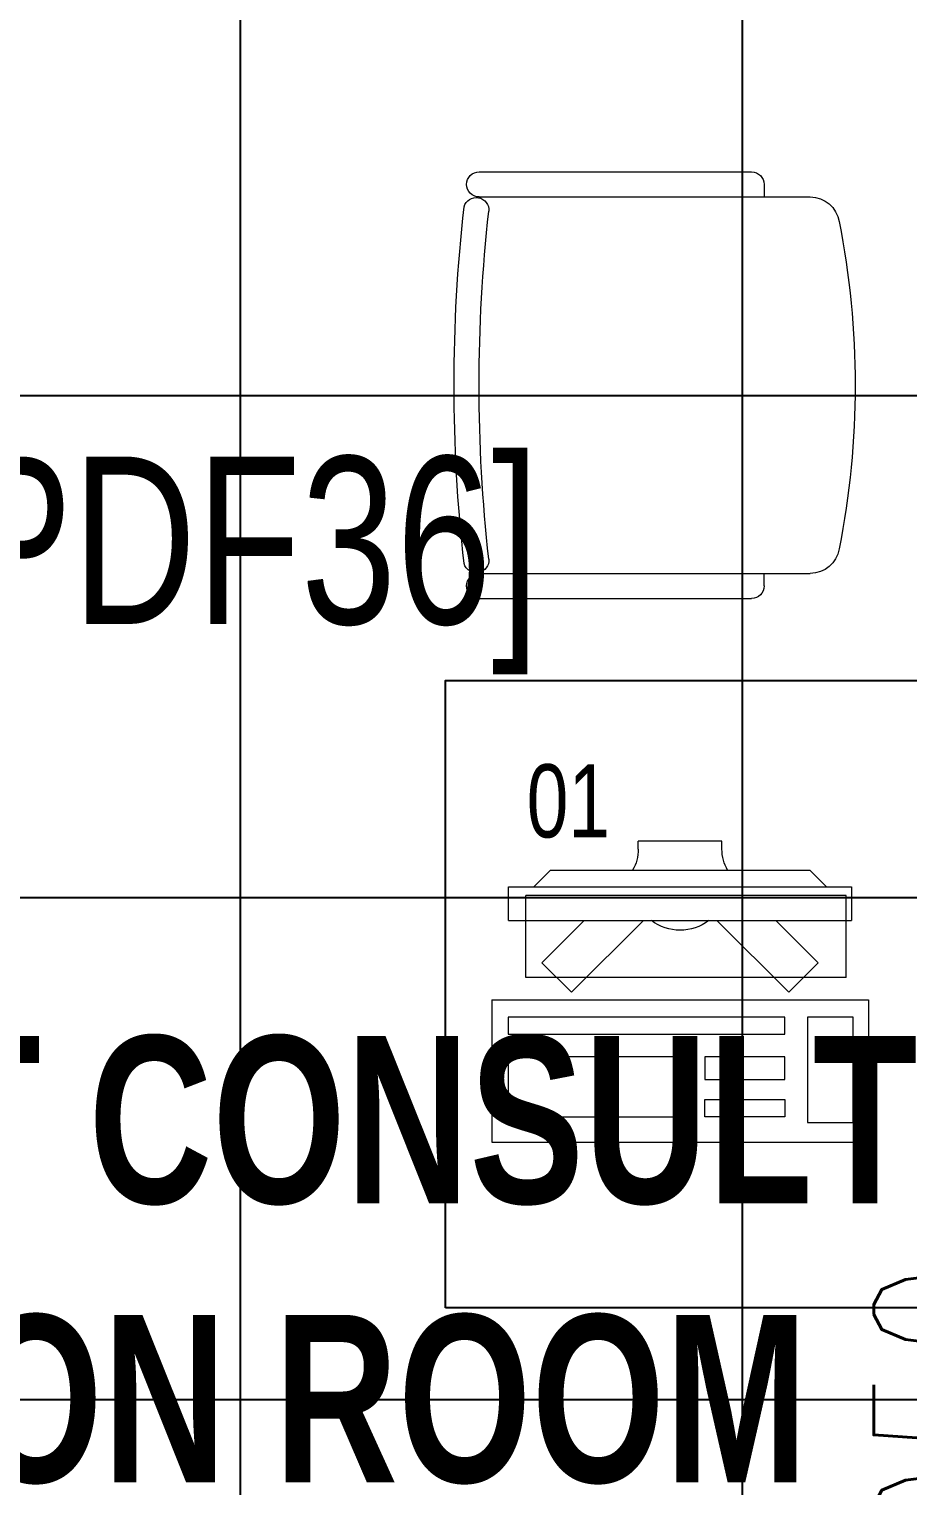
# Model space of a CAD drawing. Extents: x -560814 to 57327, y -29287 to 19916.
# Drawn here: x 40724 to 41774, y -12333 to -10592 of the extents above; entities that cross this region are included whole.
import ezdxf

# ---------------------------------------------------------------- set-up
doc = ezdxf.new("R2010")
doc.units = 0
doc.header["$LTSCALE"] = 0.25
doc.linetypes.add('DASHDOT', pattern=[25.4, 12.7, -6.35, 0, -6.35])
for name, color, linetype, lineweight in [('01-First Floor$0$72_EGR_BASE_TEXT', 252, 'Continuous', 5), ('01-First Floor$0$72_EGR_EQP_TAG', 142, 'Continuous', 5), ('01-First Floor$0$LOADING', 253, 'Continuous', 5), ('E-LITE-CLNG-CNDT', 6, 'DASHDOT', 35), ('T-DATA-DIM', 251, 'DASHDOT', 25)]:
    doc.layers.add(name, color=color, linetype=linetype, lineweight=lineweight)
doc.layers.add('01-First Floor$0$FALSE CEILING', color=251, linetype='Continuous')
doc.layers.add('01-First Floor$0$TME-NON MEDICAL FURNITURE', color=242, linetype='Continuous')
doc.styles.add('01-First Floor$0$X3G_ENTITY_257CFD', font='swisscl.ttf', dxfattribs={"height": 200})
doc.styles.add('01-First Floor$0$X3G_ENTITY_9EC9', font='swisscl.ttf', dxfattribs={"height": 0.2})
doc.styles.add('01-First Floor$0$X3G_ENTITY_9F38', font='swisscl.ttf', dxfattribs={"height": 0.2})
doc.styles.add('DC_SIMPLEX', font='SIMPLEX.shx', dxfattribs={"width": 0.7})
doc.dimstyles.new('DevCad-MM', dxfattribs={"dimscale": 0.01, "dimtxt": 2, "dimasz": 2, "dimexe": 1, "dimexo": 1, "dimgap": 0.6, "dimtad": 1, "dimdec": 0, "dimrnd": 10, "dimzin": 1, "dimdsep": 46, "dimtxsty": 'DC_SIMPLEX', "dimblk1": 'OBLIQUE', "dimblk2": 'OBLIQUE', "dimsah": 1, "dimcen": 3, "dimclrd": 256, "dimclre": 256, "dimclrt": 45, "dimadec": 0, "dimazin": 0, "dimtfac": 1, "dimtdec": 0, "dimtix": 1, "dimtmove": 2, "dimatfit": 2, "dimldrblk": 'OBLIQUE', "dimfxl": 1, "dimtolj": 1, "dimtzin": 0, "dimarcsym": 0})

# ---------------------------------------------------------------- blocks, each defined once
blk = doc.blocks.new('01-First Floor$0$ITCWLS1-P')
at = {"layer": '01-First Floor$0$LOADING'}
for p, q in [((-0.17, 0.45), (-0.17, 0)), ((-0.17, 0.45), (0, 0.45)), ((0, 0.45), (0, 0)), ((-0.2651, 0.43, 0), (-0.3051, 0.43, 0)), ((-0.3051, 0.43, 0), (-0.3051, 0.02, 0)), ((-0.2651, 0.43, 0), (-0.2651, 0.02, 0)), ((-0.1496, 0.4305), (-0.1291, 0.4305)), ((-0.1291, 0.4305), (-0.1291, 0.4089)), ((-0.197, 0.4094), (-0.295, 0.4094)), ((-0.295, 0.0264), (-0.295, 0.4094)), ((-0.197, 0.0264), (-0.197, 0.4094)), ((-0.3251, 0.38, 0), (-0.3051, 0.4, 0)), ((-0.3251, 0.38, 0), (-0.3251, 0.07, 0)), ((-0.3503, 0.275), (-0.3596, 0.275)), ((-0.3596, 0.175), (-0.3596, 0.275)), ((-0.3503, 0.175), (-0.3596, 0.175)), ((-0.3251, 0.07, 0), (-0.3051, 0.05, 0)), ((-0.3051, 0.02, 0), (-0.2651, 0.02, 0)), ((-0.197, 0.0264), (-0.295, 0.0264)), ((-0.17, 0), (0, 0))]:
    blk.add_line(p, q, dxfattribs=at)
at = {"layer": '01-First Floor$0$LOADING', "extrusion": (2.48281e-10, 3.18408e-10, -1)}
for p, q in [((-0.2651, 0.3395), (-0.2144, 0.3902)), ((-0.1791, 0.3548), (-0.2144, 0.3902)), ((-0.2651, 0.2688), (-0.1791, 0.3548))]:
    blk.add_line(p, q, dxfattribs=at)
at = {"layer": '01-First Floor$0$LOADING', "extrusion": (2.48281e-10, -3.18408e-10, -1)}
for p, q in [((-0.2651, 0.1812), (-0.1791, 0.0952)), ((-0.2651, 0.1105), (-0.2144, 0.0598)), ((-0.1791, 0.0952), (-0.2144, 0.0598))]:
    blk.add_line(p, q, dxfattribs=at)
at = {"layer": '01-First Floor$0$LOADING'}
for points in [[(-0.1291, 0.4089), (-0.1291, 0.1), (-0.1496, 0.1), (-0.1496, 0.4305)], [(-0.1496, 0.1), (-0.1496, 0.1), (-0.1496, 0.1), (-0.1496, 0.1), (-0.1496, 0.1), (-0.1496, 0.1), (-0.1496, 0.1), (-0.1496, 0.1), (-0.1496, 0.1)], [(-0.1496, 0.1), (-0.1496, 0.1), (-0.1496, 0.1), (-0.1496, 0.1), (-0.1496, 0.1), (-0.1496, 0.1), (-0.1496, 0.1), (-0.1496, 0.1), (-0.1496, 0.1), (-0.1496, 0.1), (-0.1496, 0.1), (-0.1496, 0.1), (-0.1496, 0.1), (-0.1496, 0.1), (-0.1496, 0.1), (-0.1496, 0.1), (-0.1496, 0.1), (-0.1496, 0.1)], [(-0.1496, 0.1), (-0.1496, 0.1), (-0.1496, 0.1), (-0.1496, 0.1), (-0.1496, 0.1), (-0.1496, 0.1), (-0.1496, 0.1), (-0.1496, 0.1), (-0.1496, 0.1), (-0.1496, 0.1)], [(-0.1496, 0.1), (-0.1496, 0.1), (-0.1496, 0.1), (-0.1496, 0.1), (-0.1496, 0.1), (-0.1496, 0.1), (-0.1496, 0.1)], [(-0.1496, 0.1), (-0.1496, 0.1), (-0.1496, 0.1), (-0.1496, 0.1), (-0.1496, 0.1), (-0.1496, 0.1), (-0.1496, 0.1), (-0.1496, 0.1), (-0.1496, 0.1), (-0.1496, 0.1)], [(-0.1496, 0.1), (-0.1496, 0.1), (-0.1496, 0.1), (-0.1496, 0.1), (-0.1496, 0.1), (-0.1496, 0.1), (-0.1496, 0.1), (-0.1496, 0.1), (-0.1496, 0.1), (-0.1496, 0.1), (-0.1496, 0.1), (-0.1496, 0.1), (-0.1496, 0.1), (-0.1496, 0.1), (-0.1496, 0.1)], [(-0.1496, 0.1), (-0.1496, 0.1), (-0.1496, 0.1), (-0.1496, 0.1), (-0.1496, 0.1), (-0.1496, 0.1), (-0.1496, 0.1), (-0.1496, 0.1), (-0.1496, 0.1), (-0.1496, 0.1)], [(-0.1496, 0.1), (-0.1496, 0.1), (-0.1496, 0.1), (-0.1496, 0.1), (-0.1496, 0.1), (-0.1496, 0.1), (-0.1496, 0.1), (-0.1496, 0.1), (-0.1496, 0.1), (-0.1496, 0.1)], [(-0.1496, 0.1), (-0.1496, 0.1), (-0.1496, 0.1), (-0.1496, 0.1), (-0.1496, 0.1), (-0.1496, 0.1), (-0.1496, 0.1), (-0.1496, 0.1), (-0.1496, 0.1), (-0.1496, 0.1), (-0.1496, 0.1), (-0.1496, 0.1), (-0.1496, 0.1), (-0.1496, 0.1), (-0.1496, 0.1), (-0.1496, 0.1), (-0.1496, 0.1), (-0.1496, 0.1), (-0.1496, 0.1), (-0.1496, 0.1), (-0.1496, 0.1), (-0.1496, 0.1), (-0.1496, 0.1), (-0.1496, 0.1), (-0.1496, 0.1), (-0.1496, 0.1), (-0.1496, 0.1), (-0.1496, 0.1), (-0.1496, 0.1), (-0.1496, 0.1), (-0.1496, 0.1), (-0.1496, 0.1), (-0.1496, 0.1), (-0.1496, 0.1), (-0.1496, 0.1), (-0.1496, 0.1), (-0.1496, 0.1), (-0.1496, 0.1), (-0.1496, 0.1), (-0.1496, 0.1), (-0.1496, 0.1), (-0.1496, 0.1), (-0.1496, 0.1), (-0.1496, 0.1), (-0.1496, 0.1), (-0.1496, 0.1), (-0.1496, 0.1), (-0.1496, 0.1), (-0.1496, 0.1), (-0.1496, 0.1), (-0.1496, 0.1), (-0.1496, 0.1), (-0.1496, 0.1), (-0.1496, 0.1)], [(-0.1496, 0.1), (-0.1496, 0.1), (-0.1496, 0.1), (-0.1496, 0.1), (-0.1496, 0.1), (-0.1496, 0.1), (-0.1496, 0.1), (-0.1496, 0.1), (-0.1496, 0.1), (-0.1496, 0.1), (-0.1496, 0.1), (-0.1496, 0.1), (-0.1496, 0.1), (-0.1496, 0.1), (-0.1496, 0.1), (-0.1496, 0.1), (-0.1496, 0.1), (-0.1496, 0.1), (-0.1496, 0.1), (-0.1496, 0.1), (-0.1496, 0.1), (-0.1496, 0.1), (-0.1496, 0.1), (-0.1496, 0.1), (-0.1496, 0.1), (-0.1496, 0.1), (-0.1496, 0.1), (-0.1496, 0.1), (-0.1496, 0.1), (-0.1496, 0.1), (-0.1496, 0.1), (-0.1496, 0.1), (-0.1496, 0.1), (-0.1496, 0.1), (-0.1496, 0.1), (-0.1496, 0.1), (-0.1496, 0.1), (-0.1496, 0.1), (-0.1496, 0.1), (-0.1496, 0.1), (-0.1496, 0.1), (-0.1496, 0.1), (-0.1496, 0.1), (-0.1496, 0.1), (-0.1496, 0.1), (-0.1496, 0.1), (-0.1496, 0.1), (-0.1496, 0.1), (-0.1496, 0.1), (-0.1496, 0.1), (-0.1496, 0.1), (-0.1496, 0.1), (-0.1496, 0.1), (-0.1496, 0.1), (-0.1496, 0.1), (-0.1496, 0.1), (-0.1496, 0.1), (-0.1496, 0.1), (-0.1496, 0.1), (-0.1496, 0.1), (-0.1496, 0.1), (-0.1496, 0.1), (-0.1496, 0.1), (-0.1496, 0.1), (-0.1496, 0.1), (-0.1496, 0.1), (-0.1496, 0.1), (-0.1496, 0.1), (-0.1496, 0.1), (-0.1496, 0.1), (-0.1496, 0.1), (-0.1496, 0.1), (-0.1496, 0.1), (-0.1496, 0.1), (-0.1496, 0.1), (-0.1496, 0.1), (-0.1496, 0.1), (-0.1496, 0.1), (-0.1496, 0.1), (-0.1496, 0.1), (-0.1496, 0.1), (-0.1496, 0.1), (-0.1496, 0.1), (-0.1496, 0.1), (-0.1496, 0.1), (-0.1496, 0.1), (-0.1496, 0.1), (-0.1496, 0.1), (-0.1496, 0.1)], [(-0.1496, 0.1), (-0.1496, 0.1), (-0.1496, 0.1), (-0.1496, 0.1), (-0.1496, 0.1), (-0.1496, 0.1), (-0.1496, 0.1), (-0.1496, 0.1), (-0.1496, 0.1), (-0.1496, 0.1), (-0.1496, 0.1), (-0.1496, 0.1)], [(-0.1496, 0.1), (-0.1496, 0.1), (-0.1496, 0.1), (-0.1496, 0.1), (-0.1496, 0.1), (-0.1496, 0.1), (-0.1496, 0.1)], [(-0.1496, 0.1), (-0.1496, 0.1), (-0.1496, 0.1), (-0.1496, 0.1), (-0.1496, 0.1), (-0.1496, 0.1), (-0.1496, 0.1), (-0.1496, 0.1), (-0.1496, 0.1), (-0.1496, 0.1), (-0.1496, 0.1), (-0.1496, 0.1), (-0.1496, 0.1), (-0.1496, 0.1), (-0.1496, 0.1), (-0.1496, 0.1), (-0.1496, 0.1)], [(-0.1496, 0.1), (-0.1496, 0.1), (-0.1496, 0.1), (-0.1496, 0.1), (-0.1496, 0.1), (-0.1496, 0.1), (-0.1496, 0.1), (-0.1496, 0.1), (-0.1496, 0.1), (-0.1496, 0.1), (-0.1496, 0.1), (-0.1496, 0.1), (-0.1496, 0.1), (-0.1496, 0.1), (-0.1496, 0.1), (-0.1496, 0.1), (-0.1496, 0.1), (-0.1496, 0.1), (-0.1496, 0.1), (-0.1496, 0.1), (-0.1496, 0.1), (-0.1496, 0.1), (-0.1496, 0.1), (-0.1496, 0.1), (-0.1496, 0.1), (-0.1496, 0.1), (-0.1496, 0.1), (-0.1496, 0.1), (-0.1496, 0.1), (-0.1496, 0.1), (-0.1496, 0.1), (-0.1496, 0.1), (-0.1496, 0.1), (-0.1496, 0.1), (-0.1496, 0.1), (-0.1496, 0.1), (-0.1496, 0.1), (-0.1496, 0.1), (-0.1496, 0.1), (-0.1496, 0.1), (-0.1496, 0.1), (-0.1496, 0.1), (-0.1496, 0.1), (-0.1496, 0.1), (-0.1496, 0.1), (-0.1496, 0.1), (-0.1496, 0.1), (-0.1496, 0.1), (-0.1496, 0.1), (-0.1496, 0.1), (-0.1496, 0.1), (-0.1496, 0.1), (-0.1496, 0.1), (-0.1496, 0.1), (-0.1496, 0.1), (-0.1496, 0.1), (-0.1496, 0.1), (-0.1496, 0.1), (-0.1496, 0.1), (-0.1496, 0.1), (-0.1496, 0.1), (-0.1496, 0.1), (-0.1496, 0.1), (-0.1496, 0.1), (-0.1496, 0.1), (-0.1496, 0.1), (-0.1496, 0.1), (-0.1496, 0.1), (-0.1496, 0.1), (-0.1496, 0.1), (-0.1496, 0.1), (-0.1496, 0.1), (-0.1496, 0.1), (-0.1496, 0.1), (-0.1496, 0.1), (-0.1496, 0.1), (-0.1496, 0.1), (-0.1496, 0.1), (-0.1496, 0.1), (-0.1496, 0.1), (-0.1496, 0.1), (-0.1496, 0.1), (-0.1496, 0.1), (-0.1496, 0.1), (-0.1496, 0.1), (-0.1496, 0.1), (-0.1496, 0.1), (-0.1496, 0.1), (-0.1496, 0.1), (-0.1496, 0.1), (-0.1496, 0.1), (-0.1496, 0.1), (-0.1496, 0.1), (-0.1496, 0.1), (-0.1496, 0.1), (-0.1496, 0.1), (-0.1496, 0.1), (-0.1496, 0.1), (-0.1496, 0.1), (-0.1496, 0.1), (-0.1496, 0.1), (-0.1496, 0.1), (-0.1496, 0.1), (-0.1496, 0.1), (-0.1496, 0.1), (-0.1496, 0.1), (-0.1496, 0.1), (-0.1496, 0.1), (-0.1496, 0.1), (-0.1496, 0.1), (-0.1496, 0.1)], [(-0.1496, 0.1), (-0.1496, 0.1), (-0.1496, 0.1), (-0.1496, 0.1), (-0.1496, 0.1), (-0.1496, 0.1), (-0.1496, 0.1), (-0.1496, 0.1)]]:
    blk.add_lwpolyline(points, dxfattribs=at)
for points in [[(-0.1019, 0.4305), (-0.0304, 0.4305), (-0.0304, 0.2294), (-0.1019, 0.2294)], [(-0.1019, 0.1954), (-0.0747, 0.1954), (-0.0747, 0.1), (-0.1019, 0.1)], [(-0.0304, 0.1954), (-0.0508, 0.1954), (-0.0508, 0.1), (-0.0304, 0.1)], [(-0.1496, 0.1), (-0.1496, 0.1), (-0.1496, 0.1), (-0.1496, 0.1), (-0.1496, 0.1), (-0.1496, 0.1), (-0.1496, 0.1), (-0.1496, 0.1), (-0.1496, 0.1), (-0.1496, 0.1), (-0.1496, 0.1), (-0.1496, 0.1), (-0.1496, 0.1), (-0.1496, 0.1), (-0.1496, 0.1), (-0.1496, 0.1), (-0.1496, 0.1), (-0.1496, 0.1), (-0.1496, 0.1), (-0.1496, 0.1), (-0.1496, 0.1), (-0.1496, 0.1), (-0.1496, 0.1), (-0.1496, 0.1), (-0.1496, 0.1), (-0.1496, 0.1), (-0.1496, 0.1), (-0.1496, 0.1), (-0.1496, 0.1), (-0.1496, 0.1), (-0.1496, 0.1), (-0.1496, 0.1), (-0.1496, 0.1), (-0.1496, 0.1), (-0.1496, 0.1), (-0.1496, 0.1), (-0.1496, 0.1), (-0.1496, 0.1), (-0.1496, 0.1), (-0.1496, 0.1), (-0.1496, 0.1), (-0.1496, 0.1), (-0.1496, 0.1), (-0.1496, 0.1), (-0.1496, 0.1), (-0.1496, 0.1), (-0.1496, 0.1), (-0.1496, 0.1), (-0.1496, 0.1), (-0.1496, 0.1), (-0.1496, 0.1), (-0.1496, 0.1), (-0.1496, 0.1), (-0.1496, 0.1), (-0.1496, 0.1), (-0.1496, 0.1), (-0.1496, 0.1), (-0.1496, 0.1), (-0.1496, 0.1), (-0.1496, 0.1), (-0.1496, 0.1), (-0.1496, 0.1), (-0.1496, 0.1), (-0.1496, 0.1), (-0.1496, 0.1), (-0.1496, 0.1), (-0.1496, 0.1), (-0.1496, 0.1), (-0.1496, 0.1), (-0.1496, 0.1), (-0.1496, 0.1), (-0.1496, 0.1), (-0.1496, 0.1), (-0.1496, 0.1), (-0.1496, 0.1), (-0.1496, 0.1), (-0.1496, 0.1), (-0.1496, 0.1), (-0.1496, 0.1), (-0.1496, 0.1), (-0.1496, 0.1), (-0.1496, 0.1), (-0.1496, 0.1), (-0.1496, 0.1), (-0.1496, 0.1), (-0.1496, 0.1), (-0.1496, 0.1), (-0.1496, 0.1), (-0.1496, 0.1), (-0.1496, 0.1), (-0.1496, 0.1), (-0.1496, 0.1), (-0.1496, 0.1), (-0.1496, 0.1), (-0.1496, 0.1), (-0.1496, 0.1), (-0.1496, 0.1), (-0.1496, 0.1), (-0.1496, 0.1), (-0.1496, 0.1), (-0.1496, 0.1), (-0.1496, 0.1), (-0.1496, 0.1), (-0.1496, 0.1), (-0.1496, 0.1), (-0.1496, 0.1), (-0.1496, 0.1), (-0.1496, 0.1), (-0.1496, 0.1), (-0.1496, 0.1), (-0.1496, 0.1), (-0.1496, 0.1), (-0.1496, 0.1), (-0.1496, 0.1), (-0.1496, 0.1), (-0.1496, 0.1), (-0.1496, 0.1), (-0.1496, 0.1), (-0.1496, 0.1), (-0.1496, 0.1), (-0.1496, 0.1), (-0.1496, 0.1), (-0.1496, 0.1), (-0.1496, 0.1), (-0.1496, 0.1), (-0.1496, 0.1), (-0.1496, 0.1), (-0.1496, 0.1), (-0.1496, 0.1), (-0.1496, 0.1), (-0.1496, 0.1), (-0.1496, 0.1), (-0.1496, 0.1), (-0.1496, 0.1), (-0.1496, 0.1), (-0.1496, 0.1), (-0.1496, 0.1), (-0.1496, 0.1), (-0.1496, 0.1), (-0.1496, 0.1), (-0.1496, 0.1), (-0.1496, 0.1), (-0.1496, 0.1), (-0.1496, 0.1), (-0.1496, 0.1), (-0.1496, 0.1), (-0.1496, 0.1), (-0.1496, 0.1), (-0.1496, 0.1), (-0.1496, 0.1), (-0.1496, 0.1), (-0.1496, 0.1), (-0.1496, 0.1), (-0.1496, 0.1), (-0.1496, 0.1), (-0.1496, 0.1), (-0.1496, 0.1), (-0.1496, 0.1), (-0.1496, 0.1), (-0.1496, 0.1), (-0.1496, 0.1), (-0.1496, 0.1), (-0.1496, 0.1), (-0.1496, 0.1), (-0.1496, 0.1), (-0.1496, 0.1), (-0.1496, 0.1), (-0.1496, 0.1), (-0.1496, 0.1), (-0.1496, 0.1), (-0.1496, 0.1), (-0.1496, 0.1), (-0.1496, 0.1), (-0.1496, 0.1), (-0.1496, 0.1), (-0.1496, 0.1), (-0.1496, 0.1), (-0.1496, 0.1), (-0.1496, 0.1), (-0.1496, 0.1), (-0.1496, 0.1), (-0.1496, 0.1), (-0.1496, 0.1), (-0.1496, 0.1), (-0.1496, 0.1), (-0.1496, 0.1), (-0.1496, 0.1), (-0.1496, 0.1), (-0.1496, 0.1), (-0.1496, 0.1), (-0.1496, 0.1), (-0.1496, 0.1), (-0.1496, 0.1), (-0.1496, 0.1), (-0.1496, 0.1), (-0.1496, 0.1), (-0.1496, 0.1), (-0.1496, 0.1), (-0.1496, 0.1), (-0.1496, 0.1), (-0.1496, 0.1), (-0.1496, 0.1), (-0.1496, 0.1), (-0.1496, 0.1), (-0.1496, 0.1), (-0.1496, 0.1), (-0.1496, 0.1), (-0.1496, 0.1), (-0.1496, 0.1), (-0.1496, 0.1), (-0.1496, 0.1), (-0.1496, 0.1), (-0.1496, 0.1), (-0.1496, 0.1), (-0.1496, 0.1), (-0.1496, 0.1), (-0.1496, 0.1), (-0.1496, 0.1), (-0.1496, 0.1), (-0.1496, 0.1), (-0.1496, 0.1), (-0.1496, 0.1), (-0.1496, 0.1), (-0.1496, 0.1), (-0.1496, 0.1), (-0.1496, 0.1), (-0.1496, 0.1), (-0.1496, 0.1), (-0.1496, 0.1), (-0.1496, 0.1), (-0.1496, 0.1), (-0.1496, 0.1), (-0.1496, 0.1), (-0.1496, 0.1), (-0.1496, 0.1), (-0.1496, 0.1), (-0.1496, 0.1), (-0.1496, 0.1), (-0.1496, 0.1), (-0.1496, 0.1), (-0.1496, 0.1), (-0.1496, 0.1), (-0.1496, 0.1), (-0.1496, 0.1), (-0.1496, 0.1), (-0.1496, 0.1), (-0.1496, 0.1), (-0.1496, 0.1), (-0.1496, 0.1), (-0.1496, 0.1), (-0.1496, 0.1), (-0.1496, 0.1), (-0.1496, 0.1), (-0.1496, 0.1), (-0.1496, 0.1), (-0.1496, 0.1), (-0.1496, 0.1), (-0.1496, 0.1), (-0.1496, 0.1), (-0.1496, 0.1), (-0.1496, 0.1), (-0.1496, 0.1), (-0.1496, 0.1), (-0.1496, 0.1), (-0.1496, 0.1), (-0.1496, 0.1), (-0.1496, 0.1), (-0.1496, 0.1), (-0.1496, 0.1), (-0.1496, 0.1), (-0.1496, 0.1), (-0.1496, 0.1), (-0.1496, 0.1), (-0.1496, 0.1), (-0.1496, 0.1), (-0.1496, 0.1), (-0.1496, 0.1)], [(-0.1496, 0.1), (-0.1496, 0.1), (-0.1496, 0.1), (-0.1496, 0.1), (-0.1496, 0.1), (-0.1496, 0.1), (-0.1496, 0.1), (-0.1496, 0.1), (-0.1496, 0.1), (-0.1496, 0.1), (-0.1496, 0.1), (-0.1496, 0.1), (-0.1496, 0.1), (-0.1496, 0.1), (-0.1496, 0.1), (-0.1496, 0.1), (-0.1496, 0.1), (-0.1496, 0.1), (-0.1496, 0.1), (-0.1496, 0.1), (-0.1496, 0.1), (-0.1496, 0.1), (-0.1496, 0.1), (-0.1496, 0.1), (-0.1496, 0.1), (-0.1496, 0.1), (-0.1496, 0.1), (-0.1496, 0.1), (-0.1496, 0.1), (-0.1496, 0.1), (-0.1496, 0.1), (-0.1496, 0.1), (-0.1496, 0.1), (-0.1496, 0.1), (-0.1496, 0.1), (-0.1496, 0.1), (-0.1496, 0.1), (-0.1496, 0.1), (-0.1496, 0.1), (-0.1496, 0.1), (-0.1496, 0.1), (-0.1496, 0.1), (-0.1496, 0.1), (-0.1496, 0.1), (-0.1496, 0.1), (-0.1496, 0.1), (-0.1496, 0.1), (-0.1496, 0.1), (-0.1496, 0.1), (-0.1496, 0.1), (-0.1496, 0.1), (-0.1496, 0.1), (-0.1496, 0.1), (-0.1496, 0.1), (-0.1496, 0.1), (-0.1496, 0.1), (-0.1496, 0.1), (-0.1496, 0.1), (-0.1496, 0.1), (-0.1496, 0.1), (-0.1496, 0.1), (-0.1496, 0.1), (-0.1496, 0.1), (-0.1496, 0.1), (-0.1496, 0.1), (-0.1496, 0.1), (-0.1496, 0.1), (-0.1496, 0.1), (-0.1496, 0.1), (-0.1496, 0.1), (-0.1496, 0.1), (-0.1496, 0.1), (-0.1496, 0.1), (-0.1496, 0.1), (-0.1496, 0.1), (-0.1496, 0.1), (-0.1496, 0.1), (-0.1496, 0.1), (-0.1496, 0.1), (-0.1496, 0.1), (-0.1496, 0.1), (-0.1496, 0.1), (-0.1496, 0.1), (-0.1496, 0.1), (-0.1496, 0.1), (-0.1496, 0.1), (-0.1496, 0.1), (-0.1496, 0.1), (-0.1496, 0.1), (-0.1496, 0.1), (-0.1496, 0.1), (-0.1496, 0.1), (-0.1496, 0.1), (-0.1496, 0.1), (-0.1496, 0.1), (-0.1496, 0.1), (-0.1496, 0.1), (-0.1496, 0.1), (-0.1496, 0.1), (-0.1496, 0.1), (-0.1496, 0.1), (-0.1496, 0.1), (-0.1496, 0.1), (-0.1496, 0.1), (-0.1496, 0.1), (-0.1496, 0.1), (-0.1496, 0.1), (-0.1496, 0.1), (-0.1496, 0.1), (-0.1496, 0.1), (-0.1496, 0.1), (-0.1496, 0.1), (-0.1496, 0.1), (-0.1496, 0.1), (-0.1496, 0.1), (-0.1496, 0.1), (-0.1496, 0.1), (-0.1496, 0.1), (-0.1496, 0.1), (-0.1496, 0.1), (-0.1496, 0.1), (-0.1496, 0.1), (-0.1496, 0.1), (-0.1496, 0.1), (-0.1496, 0.1), (-0.1496, 0.1), (-0.1496, 0.1), (-0.1496, 0.1), (-0.1496, 0.1), (-0.1496, 0.1), (-0.1496, 0.1), (-0.1496, 0.1), (-0.1496, 0.1), (-0.1496, 0.1), (-0.1496, 0.1), (-0.1496, 0.1), (-0.1496, 0.1), (-0.1496, 0.1), (-0.1496, 0.1), (-0.1496, 0.1), (-0.1496, 0.1), (-0.1496, 0.1), (-0.1496, 0.1), (-0.1496, 0.1), (-0.1496, 0.1), (-0.1496, 0.1), (-0.1496, 0.1), (-0.1496, 0.1), (-0.1496, 0.1), (-0.1496, 0.1), (-0.1496, 0.1), (-0.1496, 0.1), (-0.1496, 0.1), (-0.1496, 0.1), (-0.1496, 0.1), (-0.1496, 0.1), (-0.1496, 0.1), (-0.1496, 0.1), (-0.1496, 0.1), (-0.1496, 0.1), (-0.1496, 0.1), (-0.1496, 0.1), (-0.1496, 0.1), (-0.1496, 0.1), (-0.1496, 0.1), (-0.1496, 0.1), (-0.1496, 0.1), (-0.1496, 0.1), (-0.1496, 0.1), (-0.1496, 0.1), (-0.1496, 0.1), (-0.1496, 0.1), (-0.1496, 0.1), (-0.1496, 0.1), (-0.1496, 0.1), (-0.1496, 0.1), (-0.1496, 0.1), (-0.1496, 0.1), (-0.1496, 0.1), (-0.1496, 0.1), (-0.1496, 0.1), (-0.1496, 0.1), (-0.1496, 0.1), (-0.1496, 0.1), (-0.1496, 0.1), (-0.1496, 0.1), (-0.1496, 0.1), (-0.1496, 0.1), (-0.1496, 0.1), (-0.1496, 0.1), (-0.1496, 0.1), (-0.1496, 0.1), (-0.1496, 0.1), (-0.1496, 0.1), (-0.1496, 0.1), (-0.1496, 0.1), (-0.1496, 0.1), (-0.1496, 0.1), (-0.1496, 0.1), (-0.1496, 0.1), (-0.1496, 0.1), (-0.1496, 0.1), (-0.1496, 0.1), (-0.1496, 0.1), (-0.1496, 0.1), (-0.1496, 0.1), (-0.1496, 0.1), (-0.1496, 0.1), (-0.1496, 0.1), (-0.1496, 0.1), (-0.1496, 0.1), (-0.1496, 0.1), (-0.1496, 0.1), (-0.1496, 0.1)], [(-0.1496, 0.1), (-0.1496, 0.1), (-0.1496, 0.1), (-0.1496, 0.1), (-0.1496, 0.1), (-0.1496, 0.1), (-0.1496, 0.1), (-0.1496, 0.1), (-0.1496, 0.1), (-0.1496, 0.1), (-0.1496, 0.1), (-0.1496, 0.1), (-0.1496, 0.1), (-0.1496, 0.1), (-0.1496, 0.1), (-0.1496, 0.1), (-0.1496, 0.1), (-0.1496, 0.1), (-0.1496, 0.1), (-0.1496, 0.1), (-0.1496, 0.1), (-0.1496, 0.1), (-0.1496, 0.1), (-0.1496, 0.1), (-0.1496, 0.1), (-0.1496, 0.1), (-0.1496, 0.1), (-0.1496, 0.1), (-0.1496, 0.1), (-0.1496, 0.1), (-0.1496, 0.1), (-0.1496, 0.1), (-0.1496, 0.1), (-0.1496, 0.1), (-0.1496, 0.1), (-0.1496, 0.1), (-0.1496, 0.1), (-0.1496, 0.1), (-0.1496, 0.1), (-0.1496, 0.1), (-0.1496, 0.1), (-0.1496, 0.1), (-0.1496, 0.1), (-0.1496, 0.1), (-0.1496, 0.1), (-0.1496, 0.1), (-0.1496, 0.1), (-0.1496, 0.1), (-0.1496, 0.1), (-0.1496, 0.1), (-0.1496, 0.1), (-0.1496, 0.1), (-0.1496, 0.1), (-0.1496, 0.1), (-0.1496, 0.1), (-0.1496, 0.1), (-0.1496, 0.1), (-0.1496, 0.1), (-0.1496, 0.1), (-0.1496, 0.1), (-0.1496, 0.1), (-0.1496, 0.1), (-0.1496, 0.1), (-0.1496, 0.1), (-0.1496, 0.1), (-0.1496, 0.1), (-0.1496, 0.1), (-0.1496, 0.1), (-0.1496, 0.1), (-0.1496, 0.1), (-0.1496, 0.1), (-0.1496, 0.1), (-0.1496, 0.1), (-0.1496, 0.1), (-0.1496, 0.1), (-0.1496, 0.1), (-0.1496, 0.1), (-0.1496, 0.1), (-0.1496, 0.1), (-0.1496, 0.1), (-0.1496, 0.1), (-0.1496, 0.1), (-0.1496, 0.1), (-0.1496, 0.1), (-0.1496, 0.1), (-0.1496, 0.1), (-0.1496, 0.1), (-0.1496, 0.1), (-0.1496, 0.1), (-0.1496, 0.1), (-0.1496, 0.1), (-0.1496, 0.1), (-0.1496, 0.1), (-0.1496, 0.1), (-0.1496, 0.1), (-0.1496, 0.1), (-0.1496, 0.1), (-0.1496, 0.1), (-0.1496, 0.1), (-0.1496, 0.1), (-0.1496, 0.1), (-0.1496, 0.1), (-0.1496, 0.1), (-0.1496, 0.1), (-0.1496, 0.1), (-0.1496, 0.1), (-0.1496, 0.1), (-0.1496, 0.1), (-0.1496, 0.1), (-0.1496, 0.1), (-0.1496, 0.1), (-0.1496, 0.1), (-0.1496, 0.1), (-0.1496, 0.1), (-0.1496, 0.1), (-0.1496, 0.1), (-0.1496, 0.1), (-0.1496, 0.1), (-0.1496, 0.1), (-0.1496, 0.1), (-0.1496, 0.1), (-0.1496, 0.1), (-0.1496, 0.1), (-0.1496, 0.1), (-0.1496, 0.1), (-0.1496, 0.1), (-0.1496, 0.1), (-0.1496, 0.1), (-0.1496, 0.1), (-0.1496, 0.1), (-0.1496, 0.1), (-0.1496, 0.1), (-0.1496, 0.1), (-0.1496, 0.1), (-0.1496, 0.1), (-0.1496, 0.1), (-0.1496, 0.1), (-0.1496, 0.1), (-0.1496, 0.1), (-0.1496, 0.1), (-0.1496, 0.1), (-0.1496, 0.1), (-0.1496, 0.1), (-0.1496, 0.1), (-0.1496, 0.1), (-0.1496, 0.1), (-0.1496, 0.1), (-0.1496, 0.1), (-0.1496, 0.1), (-0.1496, 0.1), (-0.1496, 0.1), (-0.1496, 0.1), (-0.1496, 0.1), (-0.1496, 0.1), (-0.1496, 0.1), (-0.1496, 0.1), (-0.1496, 0.1), (-0.1496, 0.1), (-0.1496, 0.1), (-0.1496, 0.1), (-0.1496, 0.1), (-0.1496, 0.1), (-0.1496, 0.1), (-0.1496, 0.1), (-0.1496, 0.1), (-0.1496, 0.1), (-0.1496, 0.1), (-0.1496, 0.1), (-0.1496, 0.1), (-0.1496, 0.1), (-0.1496, 0.1), (-0.1496, 0.1), (-0.1496, 0.1), (-0.1496, 0.1), (-0.1496, 0.1), (-0.1496, 0.1), (-0.1496, 0.1), (-0.1496, 0.1), (-0.1496, 0.1), (-0.1496, 0.1), (-0.1496, 0.1), (-0.1496, 0.1), (-0.1496, 0.1), (-0.1496, 0.1), (-0.1496, 0.1), (-0.1496, 0.1), (-0.1496, 0.1), (-0.1496, 0.1), (-0.1496, 0.1), (-0.1496, 0.1), (-0.1496, 0.1), (-0.1496, 0.1), (-0.1496, 0.1), (-0.1496, 0.1), (-0.1496, 0.1), (-0.1496, 0.1), (-0.1496, 0.1), (-0.1496, 0.1), (-0.1496, 0.1), (-0.1496, 0.1), (-0.1496, 0.1), (-0.1496, 0.1), (-0.1496, 0.1), (-0.1496, 0.1), (-0.1496, 0.1), (-0.1496, 0.1), (-0.1496, 0.1), (-0.1496, 0.1), (-0.1496, 0.1), (-0.1496, 0.1), (-0.1496, 0.1), (-0.1496, 0.1), (-0.1496, 0.1), (-0.1496, 0.1), (-0.1496, 0.1), (-0.1496, 0.1), (-0.1496, 0.1), (-0.1496, 0.1), (-0.1496, 0.1)], [(-0.1496, 0.0727), (-0.0236, 0.0727), (-0.0236, 0.0182), (-0.1496, 0.0182)]]:
    blk.add_lwpolyline(points, close=True, dxfattribs=at)
for centre, radius, start, end in [((-0.3503, 0.325), 0.05, 270, 300.3093), ((-0.3089, 0.225), 0.0556, 321.9431, 38.0569), ((-0.3503, 0.125), 0.05, 59.6907, 90)]:
    blk.add_arc(centre, radius, start, end, dxfattribs=at)
blk = doc.blocks.new('01-First Floor$0$GF21016-P')
at = {"layer": '01-First Floor$0$LOADING', "extrusion": (-1.24384e-09, -1.20261e-09, -1)}
for p, q in [((0.0128, 0.0179), (0.0128, 0.4136)), ((0.4628, 0.0179), (0.4628, 0.4136)), ((-0.0022, 0.3585), (0.0128, 0.3585)), ((0.4778, 0.3585), (0.4628, 0.3585)), ((-0.0172, 0.0179), (-0.0172, 0.3435)), ((0.4928, 0.0179), (0.4928, 0.3435)), ((0.4778, 0.0029), (0.4778, 0.0029))]:
    blk.add_line(p, q, dxfattribs=at)
for centre, radius, start, end in [((-0.2378, -0.5362), 1.0036, 78.7568, 101.2432), ((-0.0478, 0.4136), 0.035, 0, 80.6557), ((-0.4278, 0.4136), 0.035, 99.3443, 180), ((0.0022, 0.3435), 0.015, 0, 90), ((-0.4778, 0.3435), 0.015, 90, 180), ((0.0022, 0.0179), 0.015, 270, 0), ((0.0022, 0.0179), 0.015, 180, 270), ((-0.0284, 0.0145), 0.015, 284.3864, 95.5209), ((-0.2378, 1.8928), 1.8749, 263.6341, 276.3659), ((-0.4471, 0.0145), 0.015, 84.4791, 255.6136), ((-0.4778, 0.0179), 0.015, 270, 0), ((-0.4778, 0.0179), 0.015, 180, 270), ((-0.2378, 1.8734), 1.8855, 263.5119, 276.4881)]:
    blk.add_arc(centre, radius, start, end, dxfattribs=at)
blk = doc.blocks.new('01-First Floor')
at = {"layer": '01-First Floor$0$FALSE CEILING', "linetype": 'Continuous'}
for p, q in [((40976, -12830), (40976, -9540)), ((41576, -12830), (41576, -9540)), ((38576, -11030), (42776, -11030)), ((38576, -11630), (42776, -11630)), ((38576, -12230), (42776, -12230))]:
    blk.add_line(p, q, dxfattribs=at)
at = {"layer": '01-First Floor$0$FALSE CEILING', "elevation": 0}
blk.add_lwpolyline([(41221.1, -12120.6), (41221.1, -11370.6), (42721.1, -11370.6), (42721.1, -12120.6)], close=True, dxfattribs=at)
at = {"layer": '01-First Floor$0$LOADING', "elevation": 0}
blk.add_lwpolyline([(41221.1, -12120.6), (41221.1, -11370.6), (42721.1, -11370.6), (42721.1, -12120.6)], close=True, dxfattribs=at)
at = {"layer": '01-First Floor$0$LOADING', "extrusion": (-1.93992e-16, -8.01373e-06, 1), "xscale": -1000.000000000014, "yscale": 1000.000000000015, "zscale": 1000.000000000014, "rotation": 90}
blk.add_blockref('01-First Floor$0$ITCWLS1-P', (41726.6, -11922.5, 0), dxfattribs=at)
at = {"layer": '01-First Floor$0$TME-NON MEDICAL FURNITURE', "color": 1, "extrusion": (-1.86519e-05, -4.75185e-05, 1), "xscale": 1000.000000000005, "yscale": 1000.000000000005, "zscale": -1000.000000000001, "rotation": 269.9999749024567}
blk.add_blockref('01-First Floor$0$GF21016-P', (41243.5, -10779.9, -0.3), dxfattribs=at)
at = {"layer": '01-First Floor$0$72_EGR_BASE_TEXT', "insert": (40877.7, -11103, 0), "char_height": 200, "attachment_point": 2, "style": '01-First Floor$0$X3G_ENTITY_9F38'}
blk.add_mtext('[OPDF36]', dxfattribs=at)
at = {"layer": '01-First Floor$0$72_EGR_BASE_TEXT', "insert": (40589.5, -11795.6, 0.1), "char_height": 200, "width": 4223.97, "attachment_point": 2, "style": '01-First Floor$0$X3G_ENTITY_9EC9'}
blk.add_mtext('{\\fSwis721 LtCn BT|b1|i0|c0|p34;EAR, NOSE, THROAT CONSULTATION / EXAMINATION ROOM}', dxfattribs=at)
at = {"layer": '01-First Floor$0$72_EGR_EQP_TAG', "insert": (41368.1, -11470.8, 0), "char_height": 87.47, "attachment_point": 2, "style": '01-First Floor$0$X3G_ENTITY_257CFD'}
blk.add_mtext('01', dxfattribs=at)
blk = doc.blocks.new('_OBLIQUE')
at = {"color": 0, "linetype": 'ByBlock'}
blk.add_line((-0.5, -0.5), (0.5, 0.5), dxfattribs=at)
blk = doc.blocks.new('*D178')
at = {"layer": 'Defpoints', "color": 0, "linetype": 'Continuous', "transparency": 16777216}
for p in [(42472.9, -11775), (41993, -12830), (42368.3, -12830)]:
    blk.add_point(p, dxfattribs=at)
at = {"layer": 'T-DATA-DIM', "linetype": 'Continuous', "lineweight": -2, "transparency": 16777216}
for p, q in [((42372.9, -11775), (41893, -11775)), ((41993, -11775), (41993, -12830)), ((42268.3, -12830), (41893, -12830))]:
    blk.add_line(p, q, dxfattribs=at)
at = {"layer": 'T-DATA-DIM', "linetype": 'Continuous', "lineweight": -2, "transparency": 16777216, "xscale": 200, "yscale": 200, "zscale": 200}
for p, rotation in [((41993, -11775), 90), ((41993, -12830), 270)]:
    blk.add_blockref('_OBLIQUE', p, dxfattribs=dict(at, rotation=rotation))
at = {"layer": 'T-DATA-DIM', "color": 45, "linetype": 'Continuous', "transparency": 16777216, "insert": (41833, -12302.5), "char_height": 200, "attachment_point": 5, "rotation": 90, "style": 'DC_SIMPLEX'}
blk.add_mtext('\\A1;1050', dxfattribs=at)

msp = doc.modelspace()

# ---------------------------------------------------------------- block references
at = {"layer": 'E-LITE-CLNG-CNDT'}
msp.add_blockref('01-First Floor', (0, 0), dxfattribs=at)

# ---------------------------------------------------------------- dimensions: what is measured, and where the dimension line sits
at = {"layer": 'T-DATA-DIM', "linetype": 'Continuous'}
dim = msp.add_linear_dim(base=(41993, -12830), p1=(42472.9, -11775), p2=(42368.3, -12830), angle=90, dimstyle='DevCad-MM', dxfattribs=at)
dim.commit()
dim.dimension.update_dxf_attribs({"geometry": '*D178', "text_midpoint": (41833, -12302.5)})

doc.saveas('drawing.dxf')
